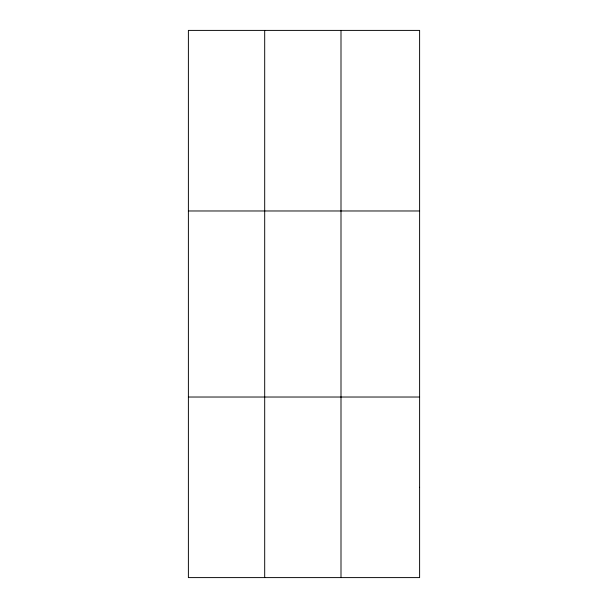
<?xml version="1.0" encoding="UTF-8"?>
<svg xmlns="http://www.w3.org/2000/svg" width="608" height="608" viewBox="0 0 608 608"><rect width="100%" height="100%" fill="white"/><g stroke="black" fill="none" stroke-linecap="round" stroke-linejoin="round"><path stroke-width="0.91" d="M264.693 30.4L264.693 577.6M340.997 30.4L340.997 577.6M188.389 210.976L419.611 210.976M188.389 397.024L419.611 397.024M419.611 487.312L419.611 577.6L188.389 577.6L188.389 30.4L419.611 30.4L419.611 487.312"/></g></svg>
